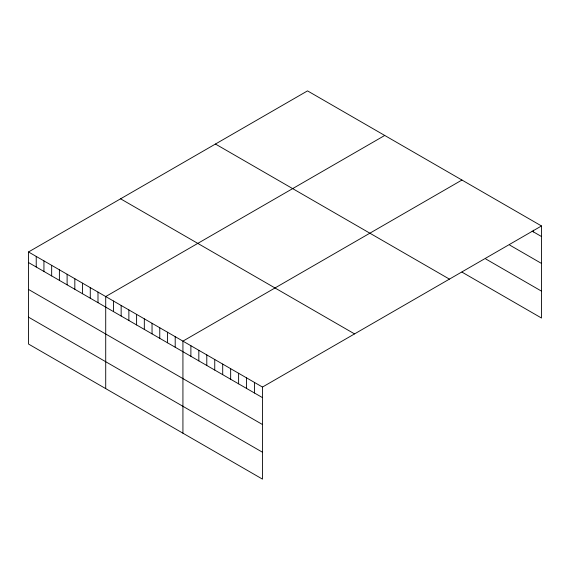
<?xml version="1.0" encoding="UTF-8"?>
<svg xmlns="http://www.w3.org/2000/svg" width="570" height="570" viewBox="0 0 570 570"><rect width="100%" height="100%" fill="white"/><g stroke="black" fill="none" stroke-linecap="round" stroke-linejoin="round"><path stroke-width="0.85" d="M541.5 225.962L262.478 387.059L262.478 479.121L28.5 344.038L28.5 251.969L307.522 90.879L541.5 225.962L541.5 318.031L461.949 272.104M384.736 135.453L105.714 296.55L105.714 388.612M461.949 180.035L182.927 341.124L182.927 433.193M532.095 231.107L541.5 236.536M509.68 245.057L541.5 263.433M485.811 258.987L541.5 291.142M215.446 144.039L449.424 279.122M120.576 198.809L354.554 333.899M28.5 251.969L262.478 387.059M28.5 262.542L262.478 397.625M28.5 289.432L262.478 424.522M28.5 317.141L262.478 452.231M533.541 230.18L533.541 231.94M254.526 382.463L254.526 393.036M246.568 377.867L246.568 388.441M238.616 373.279L238.616 383.845M230.658 368.683L230.658 379.257M222.706 364.088L222.706 374.661M214.748 359.499L214.748 370.065M206.796 354.903L206.796 365.477M198.837 350.315L198.837 360.881M190.886 345.719L190.886 356.293M175.204 336.671L175.204 347.237M167.487 332.21L167.487 342.784M159.764 327.75L159.764 338.323M152.04 323.297L152.04 333.863M144.324 318.837L144.324 329.41M136.601 314.376L136.601 324.95M128.877 309.923L128.877 320.49M121.153 305.463L121.153 316.036M113.437 301.003L113.437 311.576M97.99 292.089L97.99 302.663M90.274 287.629L90.274 298.203M82.55 283.176L82.55 293.742M74.827 278.716L74.827 289.289M67.11 274.256L67.11 284.829M59.387 269.802L59.387 280.369M51.663 265.342L51.663 275.916M43.94 260.882L43.94 271.455M36.224 256.429L36.224 266.995"/></g></svg>
